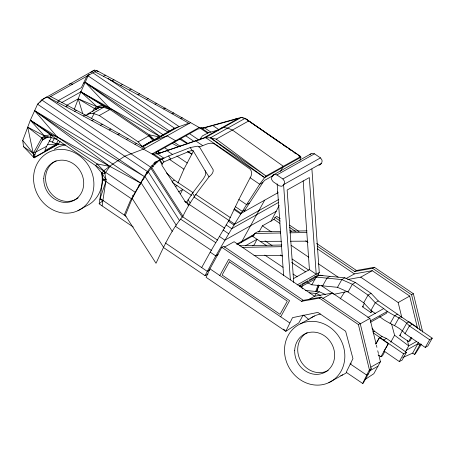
<?xml version="1.0" encoding="UTF-8"?>
<svg xmlns="http://www.w3.org/2000/svg" width="455" height="455" viewBox="0 0 455 455"><rect width="100%" height="100%" fill="white"/><g stroke="black" fill="none" stroke-linecap="round" stroke-linejoin="round"><path stroke-width="0.68" d="M299.953 160.541L300.852 157.276L300.675 156.588L245.052 118.38L241.514 117.322L204.244 127.627L199.188 127.491L131.148 89.072L96.852 70.599L94.333 70.127L41.729 99.918L37.572 104.212L30.331 120.222L50.397 134.646L50.363 137.239L56.75 139.389L135.186 192.272L130.284 200.843L124.255 215.096M158.272 153.301L158.528 150.872M133.258 227.022L102.091 205.893L106.06 179.81L104.866 173.543L103.774 170.756L97.125 163.942L57.159 136.853L30.331 120.222L22.75 140.498L23.523 146.624L34.159 157.845L58.587 144.138M154.455 164.198L154.74 162.145M155.991 153.267L156.179 151.902M156.787 162.896L156.998 161.525M45.716 97.415L48.588 97.688L74.648 111.316L117.788 134.686L152.027 153.961L157.487 153.87L164.067 158.334L161.144 159.267C150.793 163.254 146.004 174.197 140.555 183.001L109.911 166.422L97.125 163.942L95.63 165.739L101.806 173.031L102.91 178.923L99.179 203.817L102.091 205.893M85.739 115.672L88.122 113.699L92.968 113.323L99.298 115.513L138.172 141.863L148.853 135.869L149.126 134.754L109.166 107.664L80.848 91.865L61.749 102.585M52.643 135.38L30.331 120.222L44.436 135.948L45.409 137.672L42.451 140.094L35.638 152.448L34.159 157.845L27.727 127.184L44.436 135.948L50.363 137.239L41.758 137.979L27.727 127.184M155.03 164.204L155.798 161.48M158.095 153.295L158.482 151.93L157.675 151.1M190.725 122.583L143.49 149.092L124.761 156.201L112.794 164.045L103.774 170.756L101.806 173.031L106.06 179.81L102.722 180.015L105.89 181.448L100.134 198.46L126.018 216.284M74.262 109.479L80.848 91.865L88.088 75.86L89.396 74.392M315.628 291.632L318.204 284.773M316.549 291.61L318.898 285.359M317.152 290.688L317.903 288.697M318.398 287.372L319.143 285.387M277.266 193.13L277.749 191.862M51.682 137.046L46.569 146.311L44.84 150.696L57.705 143.49M177.95 182.967L183.922 169.175L193.711 150.616M272.039 176.307L271.55 178.309A4.163 3.737 60.7 0 0 271.772 179.77L273.154 181.727L279.125 185.776L281.321 186.249A4.163 3.737 60.7 0 0 282.601 185.799L283.988 184.4L284.477 182.438A4.163 3.737 60.7 0 0 284.256 180.936L282.873 178.98L276.902 174.93L274.701 174.458A4.163 3.737 60.7 0 0 273.427 174.908L272.039 176.307L273.273 175.613M318.921 165.142A4.163 3.737 60.7 0 0 320.201 164.693L321.588 163.299L322.077 161.332A4.163 3.737 60.7 0 0 321.856 159.83L320.474 157.879L314.502 153.83L312.301 153.358A4.163 3.737 60.7 0 0 311.027 153.807L273.427 174.908M88.571 74.609L86.66 76.656L81.388 87.633L57.973 100.777M285.786 331.342L292.519 317.647L317.857 312.397L345.635 331.229L352.955 358.614L346.221 372.309L362.663 383.451L363.204 383.235L371.2 368.749L360.206 323.55L321.202 297.109L303.331 300.317L223.632 246.292L221.83 247.304L209.943 268.837L206.087 277.317L285.786 331.342L298.821 322.896L303.172 315.014M362.663 383.451L369.397 369.761L371.2 368.749M132.229 198.471L125.313 215.397L156.014 263.274C163.675 246.985 171.143 229.985 182.961 216.239C189.57 201.815 199.552 189.434 209.021 176.847C211.183 175.084 213.526 172.872 213.196 169.823L199.591 147.119L197.55 146.174L190.224 147.539L168.64 155.968L159.898 159.864C147.164 169.681 139.912 184.611 132.229 198.471L163.464 247.173M201.679 267.574L210.193 252.15L228.979 220.231L238.881 199.455L250.136 177.774C251.99 175.095 252.32 171.512 249.966 168.993L214.481 143.985C209.215 141.374 203.92 145.981 198.772 146.954M302.37 285.706L301.494 287.509L302.837 288.851M270.975 221.369L279.211 205.404M163.254 247.355L205.017 275.656L215.75 255.915L231.72 228.7L246.542 204.642L259.686 184.247L264.617 177.615L266.05 176.022L300.675 156.588L245.052 118.38L210.432 137.814L205.091 137.763L157.487 153.87L203.533 138.024L238.147 118.596L203.237 128.191L197.84 129.027L156.128 152.436L156.122 153.062L156.702 153.295L158.494 153.307M186.874 201.792L186.408 202.39L185.703 202.407L161.9 165.284L162.316 163.493L164.227 161.741L190.48 150.832L192.283 150.747L193.483 151.282L205.654 171.649L205.768 173.287L205.245 175.516L203.465 178.673L192.499 193.165L186.874 201.792L188.933 205M252.906 236.498L254.55 233.478L257.61 231.754L280.212 231.339M52.314 142.153L54.361 138.445M92.644 111.543L94.35 108.461L96.813 106.55L102.534 105.384L109.166 107.664L160.291 136.75M91.427 118.573L94.151 113.631M180.362 193.853L182.774 189.479L178.445 191.908M219.793 275.514L228.7 259.384L289.596 300.664L280.695 316.794M241.395 242.327L264.668 200.166M280.542 171.41L283.363 166.308L232.448 130.056L227.739 128.1L223.303 127.542L221.073 128.236M259.094 231.845L262.41 225.834L273.938 219.361L274.985 217.467L276.788 216.455L280.308 218.838M311.902 168.981L319.274 272.511L317.795 275.19L309.178 280.024M372.639 311.385L370.808 312.471L362.481 306.824L364.512 303.144M370.808 312.471L371.775 310.72M375.659 344.082L379.635 337.28L376.012 343.849M378.128 354.854L380.909 356.743L388.502 343.394L383.889 351.34M384.742 351.687L382.427 355.89L380.909 356.743M390.748 342.194L394.582 335.25L391.658 324.296M378.748 354.872L380.42 361.753L373.811 373.726L365.291 379.334M411.809 337.695L410.154 340.693L408.641 341.546L399.735 335.511L402.419 330.643M408.641 341.546L410.956 337.348M405.297 352.056L408.715 345.868L416.604 341.443M402.726 357.562L412.662 353.125L418.708 342.183M412.662 353.125L414.556 354.411L420.318 343.98M49.151 140.766L56.329 143.797L58.337 140.237M56.329 143.797L58.371 144.172L60.049 141.209M307.455 282.726L311.806 284.802L316.157 277.089L319.148 275.303L344.839 277.806L355.361 282.481L371.041 293.304L378.276 300.937L432.25 338.173L427.899 345.885L425.26 347.461L405.03 333.669C398.375 325.45 387.228 323.579 379.612 316.452M314.564 296.455L316.242 293.486L319.41 291.814L325.604 294.567M322.623 285.859L326.974 278.142L329.972 276.356M311.806 284.802L337.485 287.31L341.841 279.598L344.839 277.806M337.485 287.31L348.012 291.991L352.363 284.278L355.361 282.481M375.551 313.649L370.916 310.447L363.682 302.814L368.038 295.096L371.041 293.304M370.916 310.447L375.267 302.734L378.276 300.937M390.054 323.664L394.405 315.946L397.425 314.143M394.661 325.444L399.012 317.732L400.946 316.578M402.436 330.745L406.787 323.033L408.681 321.912M405.03 333.669L409.381 325.951L412.15 324.307M384.213 351.158L399.302 361.566L403.653 353.853L406.446 352.38L386.471 338.44L382.069 336.535L374.397 331.177L372.019 328.14M406.446 352.38L402.095 360.093L399.302 361.566M425.26 347.461L429.611 339.748L432.25 338.173M135.186 192.272L140.555 183.001L34.648 110.679L57.159 136.853L109.911 166.422L104.866 173.543L101.806 173.031M273.864 175.158L264.747 180.277L263.189 181.989L245.086 209.846L244.494 211.49M340.192 298.946L344.606 292.013M199.125 140.168L202.486 135.869L208.236 132.837L219.02 129.766L212.388 125.267M309.918 154.791L310.992 153.824M39.955 102.386L41.86 100.333M99.179 203.817L102.921 200.632L99.946 199.33M97.888 108.517L98.962 107.613L103.706 107.3L109.974 109.519L148.853 135.869L153.807 139.725M92.069 71.52L92.365 71.31M414.556 354.411L415.233 353.95L421.484 344.122L419.675 345.135L417.781 343.855L406.258 350.322M92.12 71.583L94.333 70.127M42.816 99.309L46.62 96.949M69.473 84.124L70.025 83.771L72.72 84.141M91.017 72.214L90.482 72.555L91.563 71.947M167.309 132.61L174.595 128.23L188.774 123.237M144.514 145.401L149.678 142.216L167.11 135.835L175.607 140.726L176.984 140.731M171.962 181.488L174.31 180.089L193.165 192.715M362.481 306.824L363.482 306.221M48.588 97.688L96.852 70.599M38.521 103.677L37.572 104.212L144.377 176.608L34.648 110.679L109.911 166.422M86.66 76.656L88.088 75.86L169.772 131.228M83.737 83.123L85.165 82.321L168.282 132.263M57.29 102.199L59.309 101.061L102.352 124.243L145.054 148.216M94.771 71.765L103.421 76.303L105.441 75.172M66.538 105.401L78.243 98.826L98.962 107.613L88.122 113.699M65.975 106.743L67.943 105.634M103.421 76.303L112.055 80.876L114.023 79.773M74.648 111.316L76.565 110.241M112.055 80.876L120.672 85.483L122.594 84.408M83.305 115.928L85.176 114.876M120.672 85.483L129.283 90.118L131.148 89.072M47.923 137.023L42.451 140.094L41.758 137.979L44.436 135.948L50.397 134.646L57.159 136.853L56.75 139.389L50.397 134.646M85.87 115.724L90.733 112.999M92.968 113.323L103.706 107.3L102.534 105.384L80.848 91.865L96.813 106.55L103.706 107.3M99.298 115.513L109.974 109.519L109.166 107.664L85.165 82.321L163.362 134.936M91.95 120.569L93.77 119.546M129.283 90.118L137.876 94.788L139.696 93.77M46.569 146.311L33.243 153.403L23.523 146.624M57.95 144.116L34.199 157.447L33.243 153.403L22.75 140.498M100.578 125.239L102.352 124.243M137.876 94.788L146.459 99.491L148.228 98.496M109.189 129.948L110.918 128.975M146.459 99.491L155.024 104.218L156.753 103.251M117.788 134.686L119.472 133.742M155.024 104.218L163.578 108.984L165.262 108.04M126.371 139.457L128.014 138.536M163.578 108.984L172.121 113.778L173.764 112.857M134.936 144.258L136.54 143.359M172.121 113.778L180.646 118.601L182.25 117.703M141.778 146.652L174.595 128.23L92.735 72.743M142.051 146.783L153.136 140.561M154.37 139.867L155.604 139.179M156.833 138.485L163.612 134.686M164.846 133.992L166.075 133.298M142.489 147.033L179.014 126.535L108.108 78.47M199.188 127.491L152.027 153.961L160.422 159.654M203.237 128.191L204.244 127.627L210.824 132.087M205.091 137.763L241.514 117.322M77.885 210.722A32.669 29.342 60.7 0 0 79.733 155.911A32.669 29.342 60.7 0 0 33.579 177.251A32.669 29.342 60.7 0 0 77.885 210.722L86.222 206.041A32.669 29.342 60.7 0 0 101.471 172.326M142.205 179.668L144.025 178.65M300.852 157.276L299.089 156.082L300.852 157.276L264.617 177.615L210.432 137.814L216.267 139.133L248.623 120.973M139.048 185.145L140.259 184.468M175.175 186.675L177.029 185.634M262.842 182.478L259.686 184.247L250.136 177.774M276.902 174.93L314.502 153.83M282.873 178.98L320.474 157.879M249.414 203.032L246.542 204.642L238.881 199.455M283.988 184.4L321.588 163.299M245.086 209.846L242.339 211.387L235.32 206.627M278.124 192.619L241.127 213.378L234.297 208.748M278.716 199.483L234.763 224.156L228.979 220.231M278.517 202.435L231.72 228.7L226.163 224.935M276.248 211.313L224.867 240.149L219.31 236.384M224.406 247.162L234.115 241.713L314.57 296.25L332.44 293.048L369.881 318.42L376.069 343.872M218.195 254.544L215.75 255.915L210.193 252.15M236.537 244.244L254.271 234.291M258.554 231.891L259.777 231.203M237.698 244.403L254.328 235.07M245.313 245.831L257.024 239.256L254.226 244.813L252.371 245.848M209.681 269.963L207.235 271.339L165.313 242.924M205.017 275.656L208.043 273.955M293.418 278.625L309.434 269.633L316.208 274.228L309.326 177.569L287.15 190.019L293.731 282.441M297.115 284.944L319.274 272.511M299.339 285.547L300.567 284.853M301.796 284.165L307.95 280.712M322.549 275.633L322.879 275.446M221.83 247.304L301.528 301.329L303.331 300.317M317.18 246.07L354.684 271.493L356.487 270.48L374.357 267.273L413.367 293.714L422.695 332.065M308.507 299.657L314.57 296.25M345.902 278.665L354.394 273.899L372.264 270.691L409.705 296.068L417.565 328.396M301.528 301.329L319.399 298.122L321.202 297.109M354.684 271.493L372.554 268.285L374.357 267.273M322.732 298.497L332.44 293.048M347.677 279.506L360.735 277.163L372.264 270.691M300.516 323.801L314.422 315.998M367.759 317.527L383.719 308.57C391.556 315.571 402.533 317.829 409.381 325.951L429.611 339.748M319.399 298.122L358.403 324.563L360.206 323.55M372.554 268.285L411.559 294.726L413.367 293.714M360.172 323.869L369.881 318.42M360.735 277.163L398.176 302.541L409.705 296.068M370.393 320.883L387.58 311.237L386.443 313.29L370.489 322.248M408.232 321.6L408.556 321.418L417.423 327.532L417.099 327.714M399.735 335.511L400.747 334.943M351.288 363.147L350.077 363.824L366.52 374.971L368.328 373.959M328.823 382.655A32.669 29.342 60.7 0 0 330.671 327.839A32.669 29.342 60.7 0 0 284.517 349.184A32.669 29.342 60.7 0 0 328.823 382.655L342.723 374.852M370.711 367.202L380.42 361.753M369.466 370.973L377.957 366.207M299.322 286.258L316.157 277.089L341.841 279.598L352.363 284.278L368.038 295.096L375.267 302.734L383.719 308.57M300.664 286.94L315.002 279.131M380.084 337.593L382.069 336.535M383.554 339.987L386.471 338.44M372.861 331.985L374.397 331.177M347.842 291.445L334.146 294.283L321.253 285.547M98.962 107.613L94.35 108.461L78.243 98.826L82.759 113.727M47.309 144.736L57.097 143.962M290.097 231.157L307.051 230.844M254.55 233.478L280.684 232.994M289.863 232.823L306.812 232.511M239.438 245.791L281.81 245.006M242.026 247.406L281.577 246.673M260.192 241.377L281.338 241.281M290.506 241.241L307.426 241.161M253.987 255.454L282.185 255.323M58.371 144.172L65.019 144.821M320.149 275.184L321.514 275.32M305.214 290.432L319.41 291.814M309.48 292.827L316.242 293.486L320.576 295.414M159.455 137L149.126 134.754L154.529 140.009M102.91 178.923L106.06 179.81M96.813 109.416L94.35 108.461L95.738 109.558M317.886 274.701L319.148 275.303M314.911 276.492L316.157 277.089M50.664 96.523L59.309 101.061M172.07 143.251L178.28 146.658M187.591 151.777L191.936 154.16L187.852 151.413M102.534 105.384L109.974 109.519M180.646 118.601L189.161 123.459M80.848 91.865L104.735 106.146M179.776 139.167L187.636 143.894M195.519 194.296L230.281 217.581M265.043 240.866L272.113 245.603M292.144 259.02L308.644 270.071M172.508 182.597L191.595 195.394M193.944 196.969L229.218 220.612M251.928 235.838L266.402 245.541M280.468 254.965L282.225 256.148M291.598 262.433L305.663 271.857M184.69 201.4L186.459 202.583M188.814 204.164L224.742 228.245M264.787 255.09L283.05 267.33M293.06 274.041L297.183 276.805M182.29 216.54L217.592 240.172M180.476 219.054L215.824 242.731M175.533 226.374L211.473 250.449M173.861 142L180.271 146.317M242.117 117.464L243.288 118.26M235.855 118.647L236.987 119.415M201.087 127.895L208.333 132.809M200.308 128.247L207.582 133.178M205.882 137.802L264.617 177.615M96.386 70.525L98.144 71.719M189.36 133.542L198.551 139.776M195.951 141.044L202.742 145.651M185.629 135.709L194.336 141.613M180.288 138.354L187.887 143.501M289.681 225.197L299.06 231.549M316.64 243.465L356.487 270.48M274.985 217.467L280.257 221.045M289.636 227.398L295.494 231.373M273.938 219.361L279.814 223.342M289.795 230.111L291.558 231.305M305.652 240.86L308.001 242.452M317.397 248.822L354.394 273.899M164.767 147.773L168.805 150.514M176.887 155.991L187.278 163.038M167.008 150.736L172.536 154.484M158.482 151.93L160.217 153.107M168.89 158.988L183.922 169.175M262.41 225.834L271.22 231.805M291.189 245.336L308.808 257.28M318.204 263.65L338.167 277.186M153.443 153.944L161.246 159.233M233.95 209.493L240.718 214.077M48.099 97.626L150.838 167.269M228.421 221.255L234.12 225.117M41.729 99.918L147.409 171.552M223.138 229.991L228.694 233.762M105.89 181.448L131.33 198.693M209.943 268.837L289.642 322.862M283.397 329.136L285.154 330.324M210.432 137.814L266.05 176.022L216.267 139.133M153.779 163.174L154.927 163.971M373.47 333.032L403.653 353.853M379.311 337.462L388.172 343.582M348.012 291.991L363.682 302.814M245.052 118.38L265.976 132.968M267.142 133.776L276.441 140.259M277.601 141.067L280.507 143.097M283.414 145.122L286.32 147.147M288.646 148.768L290.973 150.389M293.873 152.414L295.039 153.227M151.805 165.592L153.545 166.814M146.288 172.49L147.448 173.31M85.165 82.321L160.37 136.619M394.582 335.25L408.715 345.868L407.379 340.368M303.633 315.218L309.07 319.751M166.502 172.98L174.31 180.089M138.883 185.094L139.924 186.044M132.513 195.428L133.554 196.378M34.83 154.922L33.243 153.403L41.758 137.979L43.071 139.583M148.853 135.869L152.931 140.493M138.172 141.863L142.199 146.516M103.774 170.756L105.264 173.008M190.224 147.539L192.283 150.747M205.023 170.614L209.021 176.847M168.64 155.968L170.517 158.892M192.499 193.165L194.512 196.31M161.889 158.926L163.868 162.014M188.097 199.79L190.144 202.987M159.967 159.83L162.316 163.493M159.387 160.257L162.02 164.363M186.402 202.39L188.546 205.728M151.97 167.918L182.961 216.239M151.123 168.651L182.205 217.12M148.091 171.575L179.321 220.277M144.974 176.483L176.204 225.185M141.033 182.677L172.269 231.379M411.559 294.726L420.221 330.336M398.176 302.541L401.856 317.67M376.404 345.243L376.905 347.307M377.741 350.748L378.412 353.495M358.403 324.563L369.397 369.761M303.166 180.811L309.434 269.633M283.601 184.867L290.37 279.882M277.146 183.848L283.607 275.463M78.197 197.806A21.652 19.446 60.7 0 1 48.895 190.315A21.652 19.446 60.7 0 1 56.17 160.774M54.27 149.24A32.669 29.342 60.7 0 1 65.298 145.003M346.374 372.799A32.669 29.342 60.7 0 1 340.795 375.654M310.771 318.051A32.669 29.342 60.7 0 1 320.417 314.047M328.214 370.455A21.652 19.446 60.7 0 1 300.692 360.94A21.652 19.446 60.7 0 1 307.193 332.594M229.36 261.864L222.085 275.042L280.03 314.314L287.304 301.136L229.36 261.864M43.748 178.616A21.652 19.446 60.7 0 0 73.113 200.797A21.652 19.446 60.7 0 0 74.336 164.471A21.652 19.446 60.7 0 0 43.748 178.616M294.686 350.549A21.652 19.446 60.7 0 0 324.051 372.73A21.652 19.446 60.7 0 0 325.274 336.404A21.652 19.446 60.7 0 0 294.686 350.549"/></g></svg>
